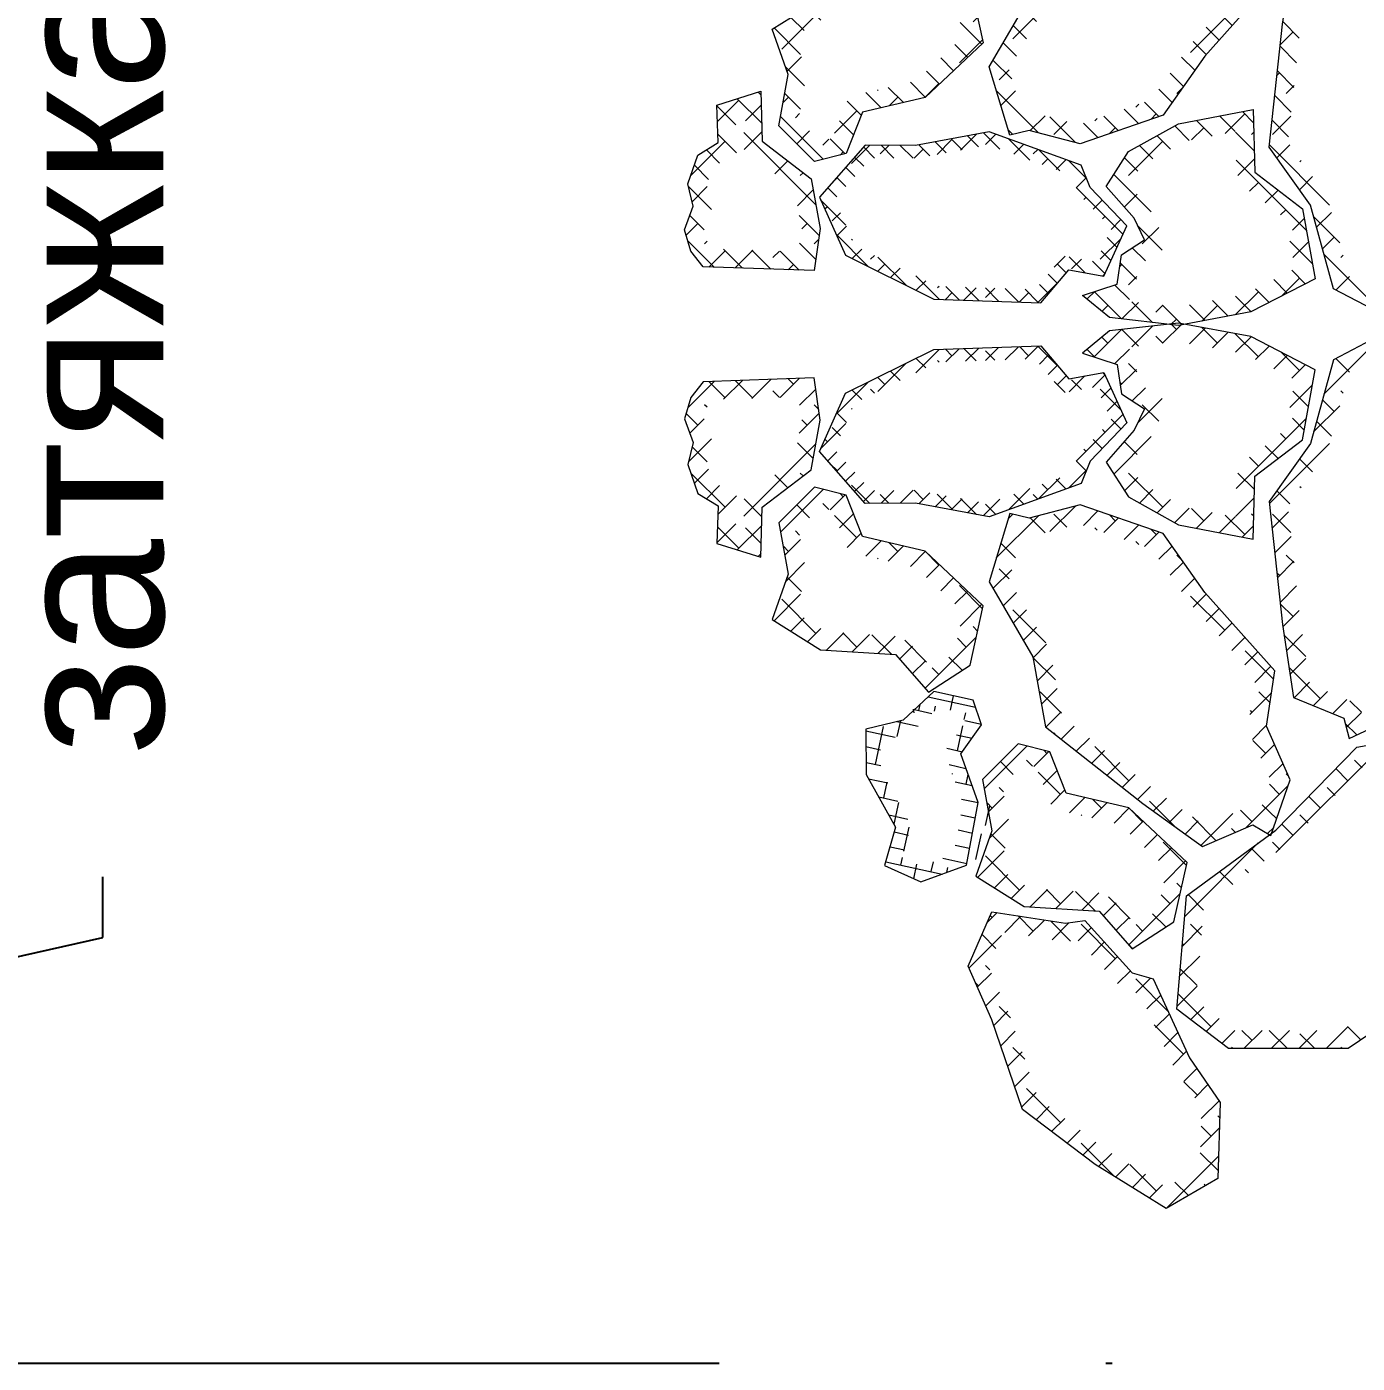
# Model space of a CAD drawing. Header units: inches. Extents: x 523 to 1492, y 69 to 539.
# Drawn here: x 1274.44 to 1296.28, y 350.99 to 372.93 of the extents above; entities that cross this region are included whole.
import ezdxf
from ezdxf import colors
from ezdxf.entities.mleader import LeaderData, LeaderLine
from ezdxf.math import Vec2, Vec3

# ---------------------------------------------------------------- set-up
doc = ezdxf.new("R2010")
doc.units = ezdxf.units.IN
doc.header["$MEASUREMENT"] = 0
doc.linetypes.add('DASHDOT', pattern=[25.4, 12.7, -6.35, 0, -6.35])
doc.styles.get("Standard").update_dxf_attribs({"font": 'arial.ttf'})

# ---------------------------------------------------------------- blocks, each defined once
blk = doc.blocks.new('Полное обрушение')
at = {"color": 7, "linetype": 'ByBlock', "lineweight": 15}
for p, q in [((1978.228, -1385.432), (1978.677, -1384.983)), ((1978.953, -1385.253), (1978.682, -1384.982)), ((1978.844, -1385.265), (1979.185, -1384.924)), ((1979.351, -1385.207), (1979.672, -1384.886)), ((1979.578, -1384.98), (1979.487, -1384.89)), ((1979.793, -1385.214), (1980.05, -1384.957)), ((1980.251, -1385.205), (1979.993, -1384.946)), ((1980.172, -1385.284), (1980.429, -1385.027)), ((1980.925, -1385.429), (1980.545, -1385.049)), ((1982.001, -1386.044), (1983.018, -1385.027)), ((1976.117, -1385.502), (1976.335, -1385.285)), ((1976.443, -1385.491), (1976.66, -1385.274)), ((1976.768, -1385.48), (1976.986, -1385.263)), ((1977.151, -1385.412), (1977.001, -1385.262)), ((1977.093, -1385.469), (1977.311, -1385.252)), ((1977.622, -1385.569), (1977.305, -1385.252)), ((1978.455, -1385.205), (1978.356, -1385.105)), ((1979.356, -1385.207), (1979.241, -1385.092)), ((1980.55, -1385.355), (1980.806, -1385.099)), ((1980.879, -1385.475), (1981.101, -1385.253)), ((1975.3, -1385.692), (1975.684, -1385.307)), ((1975.463, -1385.611), (1975.307, -1385.454)), ((1975.684, -1385.517), (1975.658, -1385.491)), ((1975.893, -1385.412), (1975.785, -1385.304)), ((1975.792, -1385.513), (1976.009, -1385.296)), ((1976.292, -1385.496), (1976.089, -1385.293)), ((1976.596, -1385.486), (1976.443, -1385.333)), ((1977.329, -1385.548), (1977.478, -1385.399)), ((1978.237, -1385.435), (1978.119, -1385.317)), ((1978.569, -1385.54), (1978.807, -1385.301)), ((1981.175, -1385.628), (1981.397, -1385.406)), ((1981.599, -1385.654), (1981.301, -1385.356)), ((1982.417, -1385.679), (1982.195, -1385.457)), ((1974.678, -1385.999), (1975.141, -1385.536)), ((1975.043, -1385.819), (1974.886, -1385.662)), ((1977.474, -1385.718), (1977.623, -1385.569)), ((1978.2, -1385.934), (1978.405, -1385.729)), ((1978.399, -1385.718), (1978.371, -1385.69)), ((1978.656, -1385.902), (1978.922, -1385.636)), ((1978.928, -1385.677), (1978.792, -1385.541)), ((1981.471, -1385.782), (1981.693, -1385.559)), ((1971.558, -1386.265), (1971.991, -1385.832)), ((1972.169, -1386.103), (1971.902, -1385.835)), ((1972.145, -1386.127), (1972.456, -1385.816)), ((1972.626, -1386.11), (1972.336, -1385.82)), ((1972.61, -1386.111), (1972.921, -1385.8)), ((1973.075, -1386.095), (1973.386, -1385.784)), ((1973.292, -1385.878), (1973.204, -1385.79)), ((1973.991, -1386.372), (1974.52, -1385.843)), ((1974.793, -1385.884), (1974.675, -1385.766)), ((1977.752, -1386.014), (1977.571, -1385.833)), ((1977.618, -1385.888), (1977.767, -1385.739)), ((1977.818, -1386.002), (1978.077, -1385.743)), ((1978.019, -1385.966), (1977.858, -1385.805)), ((1978.345, -1386.103), (1978.504, -1385.945)), ((1978.68, -1385.878), (1978.648, -1385.846)), ((1978.854, -1386.153), (1979.07, -1385.937)), ((1981.441, -1386.26), (1981.813, -1385.888)), ((1973.06, -1386.096), (1972.955, -1385.99)), ((1973.393, -1386.225), (1973.659, -1385.96)), ((1974.412, -1386.13), (1974.255, -1385.974)), ((1974.622, -1386.026), (1974.558, -1385.962)), ((1978.666, -1386.299), (1978.329, -1385.962)), ((1978.444, -1386.319), (1978.602, -1386.16)), ((1978.939, -1386.517), (1979.342, -1386.114)), ((1981.747, -1386.251), (1981.489, -1385.993)), ((1982.167, -1386.327), (1981.976, -1386.136)), ((1982.317, -1386.028), (1982.279, -1385.99)), ((1971.72, -1386.552), (1971.529, -1386.36)), ((1971.874, -1386.257), (1971.832, -1386.215)), ((1973.387, -1386.68), (1973.715, -1386.353)), ((1973.706, -1386.292), (1973.629, -1386.215)), ((1974.16, -1386.508), (1974.001, -1386.349)), ((1974.257, -1386.291), (1974.243, -1386.276)), ((1977.935, -1387.142), (1978.701, -1386.376)), ((1979.287, -1386.486), (1979.017, -1386.215)), ((1981.831, -1386.663), (1982.26, -1386.234)), ((1971.589, -1386.683), (1971.823, -1386.448)), ((1973.516, -1386.552), (1973.427, -1386.462)), ((1973.736, -1386.941), (1974.153, -1386.524)), ((1974.063, -1386.725), (1973.929, -1386.591)), ((1978.666, -1386.613), (1978.505, -1386.453)), ((1980.561, -1387.589), (1981.713, -1386.437)), ((1981.678, -1386.631), (1981.486, -1386.439)), ((1982.123, -1386.732), (1981.879, -1386.488)), ((1971.566, -1387.155), (1971.943, -1386.778)), ((1973.85, -1386.826), (1973.807, -1386.783)), ((1978.359, -1386.934), (1978.21, -1386.786)), ((1978.408, -1386.669), (1978.364, -1386.625)), ((1978.551, -1387.354), (1979.165, -1386.74)), ((1978.935, -1387.031), (1978.722, -1386.818)), ((1981.374, -1386.776), (1981.288, -1386.69)), ((1971.875, -1387.155), (1971.627, -1386.907)), ((1972.474, -1388.043), (1973.66, -1386.857)), ((1973.616, -1387.1), (1973.358, -1386.842)), ((1973.853, -1387.138), (1974.002, -1386.989)), ((1978.094, -1386.984), (1978.056, -1386.946)), ((1981.248, -1387.099), (1981.037, -1386.888)), ((1981.104, -1387.839), (1982.09, -1386.853)), ((1974.008, -1387.298), (1973.898, -1387.189)), ((1974.001, -1387.305), (1974.149, -1387.156)), ((1978.098, -1387.302), (1977.936, -1387.14)), ((1980.925, -1387.225), (1980.779, -1387.079)), ((1981.813, -1387.32), (1981.598, -1387.105)), ((1972.169, -1387.899), (1971.608, -1387.337)), ((1971.664, -1387.506), (1971.899, -1387.271)), ((1973.197, -1387.579), (1972.983, -1387.365)), ((1973.451, -1387.384), (1973.404, -1387.337)), ((1974.148, -1387.472), (1974.297, -1387.323)), ((1977.314, -1387.763), (1977.663, -1387.414)), ((1977.767, -1387.6), (1977.603, -1387.436)), ((1977.806, -1387.586), (1978.103, -1387.288)), ((1978.726, -1387.628), (1978.943, -1387.411)), ((1979.353, -1387.899), (1978.792, -1387.337)), ((1980.86, -1387.609), (1980.588, -1387.337)), ((1971.861, -1387.758), (1972.079, -1387.54)), ((1973.079, -1388.306), (1973.781, -1387.605)), ((1973.892, -1387.942), (1974.14, -1387.694)), ((1974.108, -1387.726), (1974.056, -1387.674)), ((1974.545, -1387.835), (1974.243, -1387.534)), ((1974.295, -1387.639), (1974.444, -1387.49)), ((1974.443, -1387.806), (1974.624, -1387.625)), ((1974.857, -1387.833), (1974.715, -1387.691)), ((1974.729, -1387.834), (1974.94, -1387.623)), ((1975.045, -1387.832), (1975.256, -1387.621)), ((1975.422, -1387.769), (1975.274, -1387.621)), ((1975.351, -1387.841), (1975.531, -1387.66)), ((1975.893, -1387.927), (1975.649, -1387.682)), ((1976.822, -1387.94), (1977.172, -1387.591)), ((1977.074, -1387.85), (1976.91, -1387.686)), ((1977.305, -1387.766), (1977.229, -1387.691)), ((1977.465, -1387.612), (1977.372, -1387.519)), ((1978.972, -1387.831), (1979.193, -1387.61)), ((1981.439, -1387.844), (1981.224, -1387.629)), ((1981.626, -1387.582), (1981.606, -1387.562)), ((1972.05, -1388.018), (1972.357, -1387.711)), ((1972.774, -1388.054), (1972.481, -1387.762)), ((1973.557, -1388.072), (1973.344, -1387.86)), ((1973.87, -1387.936), (1973.772, -1387.838)), ((1975.616, -1387.89), (1975.796, -1387.709)), ((1975.881, -1387.939), (1976.061, -1387.759)), ((1976.297, -1388.016), (1976.035, -1387.754)), ((1976.146, -1387.988), (1976.327, -1387.808)), ((1976.412, -1388.037), (1976.68, -1387.768)), ((1976.612, -1388.016), (1976.443, -1387.848)), ((1976.679, -1387.769), (1976.679, -1387.769)), ((1977.501, -1388.299), (1977.92, -1387.88)), ((1977.901, -1387.899), (1977.89, -1387.887)), ((1979.261, -1387.991), (1979.482, -1387.77)), ((1979.55, -1388.151), (1979.787, -1387.914)), ((1980.027, -1388.123), (1979.825, -1387.921)), ((1980.549, -1388.05), (1980.857, -1387.742)), ((1974.333, -1388.399), (1973.965, -1388.032)), ((1974.047, -1388.237), (1974.278, -1388.006)), ((1976.62, -1388.731), (1977.312, -1388.039)), ((1976.814, -1388.088), (1976.891, -1388.011)), ((1977.424, -1388.319), (1977.178, -1388.074)), ((1977.78, -1388.226), (1977.565, -1388.011)), ((1978.053, -1388.196), (1978.289, -1387.96)), ((1978.387, -1388.311), (1978.622, -1388.076)), ((1978.575, -1388.123), (1978.477, -1388.025)), ((1979.908, -1388.243), (1980.164, -1387.986)), ((1980.284, -1388.315), (1980.541, -1388.058)), ((1980.7, -1388.348), (1980.38, -1388.028)), ((1980.849, -1388.047), (1980.813, -1388.011)), ((1981.148, -1388.244), (1981.42, -1387.972)), ((1981.457, -1388.311), (1981.157, -1388.011)), ((1972.036, -1388.481), (1972.345, -1388.171)), ((1972.394, -1388.572), (1972.044, -1388.222)), ((1972.369, -1388.597), (1972.77, -1388.196)), ((1972.763, -1388.492), (1972.506, -1388.235)), ((1973.393, -1388.358), (1973.323, -1388.287)), ((1974.174, -1388.558), (1974.405, -1388.327)), ((1978.276, -1388.273), (1978.238, -1388.235)), ((1978.72, -1388.427), (1978.956, -1388.191)), ((1979.054, -1388.542), (1979.29, -1388.306)), ((1979.248, -1388.348), (1979.163, -1388.262)), ((1980.661, -1388.387), (1980.845, -1388.203)), ((1973.21, -1388.624), (1973.12, -1388.534)), ((1973.148, -1388.686), (1973.406, -1388.428)), ((1974.481, -1388.7), (1974.731, -1388.45)), ((1974.846, -1388.785), (1975.096, -1388.535)), ((1975.007, -1388.624), (1974.864, -1388.481)), ((1976.935, -1388.728), (1976.694, -1388.487)), ((1978.962, -1388.51), (1978.912, -1388.46)), ((1979.292, -1388.753), (1979.508, -1388.537)), ((1981.192, -1388.649), (1981.464, -1388.377)), ((1972.71, -1388.705), (1972.759, -1388.656)), ((1974.68, -1388.747), (1974.67, -1388.736)), ((1975.21, -1388.869), (1975.458, -1388.621)), ((1975.68, -1388.848), (1975.448, -1388.616)), ((1979.478, -1389.016), (1979.693, -1388.801)), ((1979.672, -1388.771), (1979.585, -1388.684)), ((1981.236, -1389.055), (1981.508, -1388.782)), ((1981.511, -1388.814), (1981.381, -1388.684)), ((1973.16, -1389.123), (1973.475, -1388.808)), ((1975.477, -1389.051), (1975.69, -1388.839)), ((1976.566, -1389.234), (1976.875, -1388.925)), ((1976.83, -1389.073), (1976.667, -1388.909)), ((1981.269, -1389.021), (1981.227, -1388.98)), ((1973.422, -1389.284), (1973.186, -1389.049)), ((1975.709, -1389.269), (1975.921, -1389.057)), ((1976.397, -1389.565), (1976.017, -1389.185)), ((1979.663, -1389.28), (1979.878, -1389.065)), ((1981.279, -1389.46), (1981.552, -1389.188)), ((1972.972, -1389.761), (1973.407, -1389.325)), ((1973.659, -1389.971), (1973.098, -1389.41)), ((1975.94, -1389.487), (1976.152, -1389.274)), ((1976.732, -1389.517), (1976.951, -1389.298)), ((1980.371, -1389.919), (1979.81, -1389.358)), ((1979.854, -1389.538), (1980.067, -1389.325)), ((1976.027, -1389.849), (1976.383, -1389.492)), ((1977.435, -1390.126), (1976.891, -1389.582)), ((1976.897, -1389.801), (1977.117, -1389.582)), ((1980.066, -1389.775), (1980.279, -1389.562)), ((1981.494, -1389.695), (1981.282, -1389.483)), ((1981.324, -1389.864), (1981.595, -1389.593)), ((1973.247, -1389.934), (1973.465, -1389.717)), ((1973.523, -1390.108), (1973.74, -1389.89)), ((1976.315, -1389.933), (1976.241, -1389.859)), ((1977.063, -1390.084), (1977.282, -1389.865)), ((1980.278, -1390.012), (1980.491, -1389.799)), ((1973.833, -1390.247), (1974.116, -1389.963)), ((1974.333, -1390.195), (1974.1, -1389.962)), ((1974.256, -1390.273), (1974.539, -1389.989)), ((1974.899, -1390.312), (1974.578, -1389.992)), ((1974.679, -1390.298), (1974.962, -1390.015)), ((1975.477, -1390.441), (1975.119, -1390.083)), ((1975.454, -1390.87), (1976.293, -1390.031)), ((1976.129, -1390.195), (1975.982, -1390.048)), ((1980.49, -1390.249), (1980.703, -1390.036)), ((1981.701, -1390.351), (1981.344, -1389.994)), ((1981.383, -1390.254), (1981.647, -1389.99)), ((1975.034, -1390.392), (1975.247, -1390.179)), ((1977.224, -1390.372), (1977.448, -1390.148)), ((1980.702, -1390.486), (1980.915, -1390.273)), ((1981.174, -1390.723), (1980.708, -1390.256)), ((1975.244, -1390.631), (1975.457, -1390.419)), ((1975.68, -1390.644), (1975.571, -1390.535)), ((1976.06, -1390.575), (1975.843, -1390.358)), ((1977.594, -1390.734), (1977.223, -1390.363)), ((1977.292, -1390.753), (1977.551, -1390.494)), ((1980.863, -1390.774), (1981.127, -1390.51)), ((1981.943, -1391.042), (1981.423, -1390.522)), ((1981.442, -1390.645), (1981.705, -1390.381)), ((1981.509, -1391.026), (1981.764, -1390.771)), ((1975.869, -1391.232), (1975.92, -1390.997)), ((1977.692, -1391.281), (1977.34, -1390.929)), ((1977.361, -1391.134), (1977.619, -1390.875)), ((1980.782, -1391.304), (1981.14, -1390.946)), ((1981.115, -1391.112), (1980.932, -1390.929)), ((1981.828, -1391.156), (1982.058, -1390.926)), ((1975.272, -1391.275), (1975.261, -1391.216)), ((1975.348, -1391.237), (1975.37, -1391.138)), ((1975.505, -1391.011), (1976.281, -1391.18)), ((1975.606, -1391.245), (1975.623, -1391.167)), ((1982.147, -1391.287), (1982.377, -1391.056)), ((1982.614, -1391.264), (1982.427, -1391.077)), ((1974.99, -1391.419), (1975.339, -1391.495)), ((1974.995, -1391.665), (1975.052, -1391.405)), ((1975.279, -1391.222), (1975.565, -1391.284)), ((1976.096, -1391.384), (1976.12, -1391.275)), ((1976.102, -1391.401), (1976.376, -1391.461)), ((1977.433, -1391.51), (1977.687, -1391.256)), ((1980.82, -1391.266), (1980.792, -1391.238)), ((1982.367, -1391.515), (1982.615, -1391.268)), ((1974.48, -1391.568), (1974.961, -1391.673)), ((1974.636, -1392.122), (1974.771, -1391.501)), ((1975.97, -1391.633), (1976.226, -1391.688)), ((1975.985, -1391.896), (1976.073, -1391.489)), ((1977.616, -1391.655), (1977.565, -1391.603)), ((1977.684, -1391.708), (1977.898, -1391.494)), ((1980.825, -1391.71), (1981.059, -1391.476)), ((1982.539, -1391.638), (1982.351, -1391.45)), ((1974.482, -1391.828), (1974.722, -1391.881)), ((1975.809, -1391.857), (1976.065, -1391.913)), ((1976.423, -1392.52), (1977.125, -1391.819)), ((1977.935, -1391.906), (1978.149, -1391.692)), ((1978.799, -1392.389), (1978.238, -1391.827)), ((1981.045, -1391.94), (1980.833, -1391.728)), ((1980.963, -1392.021), (1981.19, -1391.794)), ((1981.213, -1393.567), (1983.032, -1391.748)), ((1974.484, -1392.089), (1974.725, -1392.141)), ((1976.9, -1392.286), (1976.688, -1392.074)), ((1977.214, -1392.15), (1977.116, -1392.052)), ((1977.236, -1392.156), (1977.484, -1391.908)), ((1977.452, -1391.94), (1977.4, -1391.887)), ((1978.187, -1392.103), (1978.4, -1391.89)), ((1978.438, -1392.301), (1978.652, -1392.087)), ((1982.627, -1392.175), (1982.504, -1392.052)), ((1975.846, -1392.125), (1976.122, -1392.186)), ((1975.901, -1392.279), (1975.904, -1392.268)), ((1976.125, -1392.446), (1976.159, -1392.288)), ((1977.677, -1392.613), (1977.309, -1392.246)), ((1977.391, -1392.45), (1977.622, -1392.219)), ((1978.69, -1392.499), (1978.903, -1392.285)), ((1981.101, -1392.333), (1981.328, -1392.105)), ((1981.422, -1392.317), (1981.381, -1392.276)), ((1982.392, -1392.389), (1982.193, -1392.19)), ((1974.525, -1392.358), (1974.838, -1392.426)), ((1974.776, -1392.672), (1974.832, -1392.415)), ((1975.947, -1392.407), (1976.223, -1392.468)), ((1976.737, -1392.572), (1976.667, -1392.501)), ((1978.941, -1392.696), (1979.155, -1392.483)), ((1980.72, -1393.162), (1981.414, -1392.468)), ((1981.269, -1392.613), (1981.104, -1392.448)), ((1982.183, -1392.629), (1982.055, -1392.501)), ((1974.691, -1392.654), (1975.004, -1392.722)), ((1974.942, -1393.103), (1975.019, -1392.749)), ((1976.048, -1392.689), (1976.322, -1392.749)), ((1976.554, -1392.838), (1976.464, -1392.748)), ((1976.492, -1392.9), (1976.75, -1392.642)), ((1977.518, -1392.772), (1977.749, -1392.541)), ((1977.825, -1392.914), (1978.075, -1392.664)), ((1978.189, -1392.999), (1978.44, -1392.749)), ((1978.35, -1392.838), (1978.208, -1392.695)), ((1979.557, -1393.146), (1979.136, -1392.725)), ((1979.199, -1392.888), (1979.413, -1392.673)), ((1981.943, -1392.838), (1981.749, -1392.644)), ((1974.856, -1392.95), (1975.169, -1393.018)), ((1976.041, -1392.948), (1976.276, -1392.999)), ((1976.444, -1393.123), (1976.513, -1392.802)), ((1978.024, -1392.96), (1978.014, -1392.95)), ((1978.554, -1393.083), (1978.802, -1392.835)), ((1979.024, -1393.062), (1978.792, -1392.83)), ((1979.459, -1393.076), (1979.674, -1392.861)), ((1979.981, -1393.452), (1980.505, -1392.929)), ((1980.82, -1393.062), (1980.631, -1392.874)), ((1981.224, -1393.017), (1980.988, -1392.782)), ((1981.74, -1393.084), (1981.606, -1392.95)), ((1975.105, -1393.548), (1975.191, -1393.153)), ((1976.504, -1393.337), (1976.819, -1393.022)), ((1978.821, -1393.265), (1979.033, -1393.053)), ((1979.72, -1393.264), (1979.935, -1393.049)), ((1980.233, -1393.373), (1979.841, -1392.981)), ((1980.546, -1393.238), (1980.483, -1393.174)), ((1981.074, -1393.257), (1981.177, -1393.155)), ((1981.494, -1393.287), (1981.305, -1393.099)), ((1974.947, -1393.229), (1975.182, -1393.281)), ((1975.994, -1393.197), (1976.229, -1393.249)), ((1976.286, -1393.68), (1976.377, -1393.26)), ((1976.766, -1393.498), (1976.53, -1393.262)), ((1979.052, -1393.483), (1979.265, -1393.271)), ((1979.741, -1393.779), (1979.361, -1393.399)), ((1979.715, -1394.616), (1980.922, -1393.409)), ((1981.277, -1393.52), (1981.157, -1393.399)), ((1974.877, -1393.474), (1975.112, -1393.525)), ((1975.948, -1393.447), (1976.182, -1393.498)), ((1976.315, -1393.975), (1976.751, -1393.539)), ((1977.003, -1394.185), (1976.442, -1393.623)), ((1979.284, -1393.701), (1979.496, -1393.488)), ((1981.019, -1393.71), (1980.805, -1393.496)), ((1974.806, -1393.719), (1975.734, -1393.921)), ((1975.056, -1393.773), (1975.082, -1393.652)), ((1975.267, -1393.999), (1975.319, -1393.759)), ((1975.552, -1393.881), (1975.588, -1393.719)), ((1975.741, -1393.662), (1976.136, -1393.748)), ((1975.81, -1393.893), (1975.828, -1393.811)), ((1979.37, -1394.063), (1979.727, -1393.706)), ((1980.761, -1393.901), (1980.708, -1393.848)), ((1976.591, -1394.148), (1976.809, -1393.931)), ((1980.502, -1394.092), (1980.288, -1393.877)), ((1976.867, -1394.322), (1977.084, -1394.104)), ((1977.177, -1394.46), (1977.46, -1394.177)), ((1977.677, -1394.409), (1977.444, -1394.176)), ((1977.6, -1394.486), (1977.883, -1394.203)), ((1978.242, -1394.526), (1977.922, -1394.206)), ((1978.023, -1394.512), (1978.306, -1394.229)), ((1978.798, -1395.084), (1979.637, -1394.245)), ((1979.473, -1394.409), (1979.326, -1394.262)), ((1979.659, -1394.146), (1979.585, -1394.073)), ((1980.025, -1394.512), (1979.771, -1394.258)), ((1978.378, -1394.606), (1978.591, -1394.393)), ((1978.821, -1394.655), (1978.463, -1394.297)), ((1976.473, -1394.715), (1976.634, -1394.555)), ((1976.554, -1394.634), (1976.522, -1394.602)), ((1976.759, -1394.878), (1977.022, -1394.615)), ((1977.228, -1394.858), (1976.978, -1394.608)), ((1977.148, -1394.938), (1977.411, -1394.676)), ((1977.84, -1395.021), (1977.51, -1394.691)), ((1977.536, -1394.999), (1977.813, -1394.722)), ((1978.588, -1394.845), (1978.801, -1394.632)), ((1979.404, -1394.789), (1979.187, -1394.572)), ((1976.175, -1395.462), (1976.707, -1394.93)), ((1976.615, -1395.143), (1976.387, -1394.915)), ((1977.967, -1395.017), (1978.18, -1394.805)), ((1978.575, -1395.307), (1978.014, -1394.746)), ((1979.024, -1394.858), (1978.915, -1394.749)), ((1979.672, -1395.108), (1980.002, -1394.778)), ((1979.989, -1394.926), (1979.81, -1394.746)), ((1978.182, -1395.251), (1978.394, -1395.039)), ((1978.859, -1395.143), (1978.78, -1395.063)), ((1979.697, -1395.083), (1979.676, -1395.062)), ((1978.396, -1395.486), (1978.609, -1395.273)), ((1979.63, -1395.599), (1979.96, -1395.27)), ((1976.312, -1395.775), (1976.54, -1395.547)), ((1976.516, -1395.494), (1976.442, -1395.42)), ((1978.611, -1395.72), (1978.823, -1395.508)), ((1979.918, -1395.752), (1979.641, -1395.475)), ((1976.33, -1395.756), (1976.283, -1395.71)), ((1978.91, -1395.87), (1979.151, -1395.629)), ((1979.444, -1396.176), (1978.912, -1395.644)), ((1979.588, -1396.091), (1979.917, -1395.761)), ((1976.448, -1396.087), (1976.676, -1395.859)), ((1979.094, -1396.135), (1979.321, -1395.909)), ((1980.146, -1396.43), (1979.605, -1395.888)), ((1976.579, -1396.405), (1976.812, -1396.172)), ((1976.853, -1396.279), (1976.667, -1396.093)), ((1979.236, -1396.442), (1979.462, -1396.216)), ((1979.812, -1396.315), (1980.027, -1396.101)), ((1979.697, -1396.879), (1979.215, -1396.396)), ((1980.068, -1396.508), (1980.282, -1396.294)), ((1982.035, -1396.787), (1982.397, -1396.425)), ((1982.607, -1396.645), (1982.391, -1396.429)), ((1976.694, -1396.74), (1976.93, -1396.503)), ((1979.378, -1396.75), (1979.604, -1396.524)), ((1980.323, -1396.702), (1980.538, -1396.487)), ((1980.82, -1396.654), (1980.653, -1396.487)), ((1980.687, -1396.787), (1980.987, -1396.487)), ((1981.402, -1396.787), (1981.102, -1396.487)), ((1981.136, -1396.787), (1981.437, -1396.487)), ((1981.586, -1396.787), (1981.886, -1396.487)), ((1981.851, -1396.787), (1981.606, -1396.542)), ((1976.809, -1397.074), (1977.045, -1396.838)), ((1977.088, -1396.963), (1976.891, -1396.767)), ((1979.519, -1397.057), (1979.745, -1396.831)), ((1980.504, -1396.787), (1980.483, -1396.767)), ((1982.299, -1396.787), (1982.279, -1396.767)), ((1979.698, -1397.328), (1979.914, -1397.112)), ((1976.923, -1397.408), (1977.159, -1397.172)), ((1979.922, -1397.552), (1979.699, -1397.33)), ((1977.038, -1397.742), (1977.274, -1397.506)), ((1977.677, -1398.001), (1977.116, -1397.44)), ((1979.88, -1397.594), (1980.096, -1397.378)), ((1977.275, -1397.954), (1977.489, -1397.74)), ((1979.987, -1397.936), (1980.278, -1397.645)), ((1977.53, -1398.148), (1977.744, -1397.934)), ((1980.288, -1397.918), (1980.259, -1397.889)), ((1977.785, -1398.342), (1978, -1398.128)), ((1979.973, -1398.4), (1980.283, -1398.09)), ((1980.146, -1398.226), (1979.983, -1398.063)), ((1978.563, -1398.887), (1978.014, -1398.338)), ((1978.041, -1398.536), (1978.255, -1398.322)), ((1978.3, -1398.725), (1978.518, -1398.507)), ((1979.41, -1399.411), (1980.268, -1398.553)), ((1980.261, -1398.789), (1979.97, -1398.498)), ((1978.578, -1398.897), (1978.796, -1398.679)), ((1979.248, -1399.124), (1978.815, -1398.691)), ((1978.855, -1399.068), (1979.073, -1398.85)), ((1979.133, -1399.24), (1979.351, -1399.022)), ((1979.774, -1399.2), (1979.554, -1398.981)), ((1980.058, -1399.036), (1980.034, -1399.012))]:
    blk.add_line(p, q, dxfattribs=at)
for points in [[(1979.613, -1384.875), (1978.478, -1385.005), (1978.034, -1385.37), (1978.608, -1385.553), (1978.674, -1386.035), (1979.052, -1386.283), (1978.882, -1386.635), (1978.426, -1387.156), (1978.791, -1387.73), (1979.613, -1388.186), (1980.84, -1388.421), (1980.866, -1387.391), (1981.649, -1386.791), (1981.858, -1385.644), (1980.801, -1385.097), (1979.613, -1384.875)], [(1983.199, -1384.933), (1982.157, -1385.476), (1981.78, -1386.851), (1981.1, -1387.803), (1981.319, -1389.824), (1981.498, -1391.022), (1982.329, -1391.361), (1982.412, -1391.698), (1983.289, -1391.284), (1983.647, -1390.389), (1984.391, -1389.855), (1984.507, -1388.13), (1984.724, -1386.968), (1984.106, -1385.662), (1983.367, -1385.217), (1983.199, -1384.933)], [(1973.717, -1386.983), (1974.145, -1386.028), (1975.598, -1385.31), (1977.352, -1385.25), (1977.811, -1385.79), (1978.385, -1385.687), (1978.764, -1386.512), (1978.161, -1387.141), (1978.016, -1387.51), (1976.506, -1388.054), (1975.297, -1387.831), (1974.469, -1387.836), (1973.717, -1386.983)], [(1973.636, -1387.569), (1973.051, -1388.153), (1973.204, -1388.996), (1972.943, -1389.743), (1973.733, -1390.24), (1974.968, -1390.316), (1975.509, -1390.933), (1976.191, -1390.489), (1976.408, -1389.516), (1975.455, -1388.618), (1974.426, -1388.38), (1974.156, -1387.698), (1973.636, -1387.569)], [(1976.841, -1387.999), (1976.502, -1389.124), (1977.221, -1390.355), (1977.427, -1391.506), (1979.025, -1392.763), (1980.007, -1393.471), (1980.83, -1393.114), (1981.13, -1393.29), (1981.447, -1392.374), (1981.057, -1391.493), (1981.195, -1390.587), (1980.042, -1389.298), (1979.362, -1388.331), (1977.997, -1387.86), (1977.162, -1388.078), (1976.841, -1387.999)], [(1976.242, -1391.067), (1975.596, -1390.926), (1975.095, -1391.394), (1974.479, -1391.541), (1974.486, -1392.288), (1974.969, -1393.152), (1974.788, -1393.783), (1975.382, -1394.05), (1976.131, -1393.775), (1976.323, -1392.745), (1976.038, -1391.95), (1976.38, -1391.473), (1976.242, -1391.067)], [(1979.583, -1396.141), (1979.744, -1394.278), (1981.209, -1393.198), (1982.539, -1391.836), (1985.504, -1391.309), (1986.805, -1392.556), (1985.872, -1394.729), (1983.359, -1396.135), (1982.397, -1396.787), (1980.435, -1396.787), (1979.583, -1396.141)], [(1976.98, -1391.782), (1976.395, -1392.367), (1976.548, -1393.21), (1976.287, -1393.957), (1977.077, -1394.454), (1978.312, -1394.53), (1978.853, -1395.147), (1979.535, -1394.703), (1979.752, -1393.73), (1978.799, -1392.832), (1977.77, -1392.594), (1977.5, -1391.912), (1976.98, -1391.782)], [(1976.548, -1394.541), (1977.759, -1394.73), (1978.072, -1394.686), (1978.854, -1395.541), (1979.198, -1395.643), (1979.793, -1396.936), (1980.296, -1397.671), (1980.257, -1398.921), (1979.41, -1399.411), (1978.243, -1398.69), (1977.053, -1397.785), (1976.548, -1396.317), (1976.162, -1395.433), (1976.548, -1394.541)]]:
    blk.add_lwpolyline(points, dxfattribs=at)
blk.add_lwpolyline([(1971.811, -1385.838), (1971.609, -1386.098), (1971.609, -1386.098), (1971.503, -1386.445), (1971.645, -1386.836), (1971.555, -1387.199), (1971.723, -1387.674), (1972.054, -1387.877), (1972.036, -1388.492), (1972.757, -1388.72), (1972.778, -1387.9), (1973.583, -1387.283), (1973.731, -1386.468), (1973.632, -1385.776)], close=True, dxfattribs=at)

msp = doc.modelspace()

# ---------------------------------------------------------------- linework, layer by layer
at = {"color": 7, "linetype": 'DASHDOT'}
msp.add_line((1222.105, 350.986), (1370.528, 350.986), dxfattribs=at)

# ---------------------------------------------------------------- block references
at = {"color": 7, "linetype": 'ByBlock', "lineweight": 15, "xscale": -1, "rotation": 180}
msp.add_blockref('Полное обрушение', (-686.267, -1016.851), dxfattribs=at)
at = {"color": 7, "linetype": 'ByBlock', "lineweight": 15}
msp.add_blockref('Полное обрушение', (-686.267, 1752.939), dxfattribs=at)

# ---------------------------------------------------------------- leaders
ml = msp.add_multileader_mtext('Standard', dxfattribs=at)
ml.set_content('затяжка доской', color=7)
ml.set_leader_properties()
ml.build(insert=Vec2(0, 0))
ml.multileader.update_dxf_attribs({"dogleg_length": 1})
ctx = ml.context
ctx.base_point, ctx.char_height, ctx.plane_origin, ctx.plane_x_axis, ctx.plane_y_axis = Vec3(1275.689, 358.974), 2.5, Vec3(1222.442, 440.551), Vec3(0, 1), Vec3(-1, 0)
notes = []
notes.append((ctx, [(1, (1, 1, 0), (1275.689, 357.974), (0, 1), 1, [(0, [(1256.501, 353.723)], 0, [])])]))
ctx.mtext.insert, ctx.mtext.text_direction, ctx.mtext.rotation, ctx.mtext.flow_direction = Vec3(1274.182, 360.974), Vec3(0, 1), 1.570796, 5
for ctx, leaders in notes:
    for number, flags, end, landing, length, lines in leaders:
        leader = LeaderData()
        leader.index, (leader.has_last_leader_line, leader.has_dogleg_vector, leader.attachment_direction) = number, flags
        leader.last_leader_point, leader.dogleg_vector, leader.dogleg_length = Vec3(end), Vec3(landing), length
        for number, points, colour, breaks in lines:
            line = LeaderLine()
            line.index, line.vertices, line.color, line.breaks = number, Vec3.list(points), colors.encode_raw_color(colour), breaks
            leader.lines.append(line)
        ctx.leaders.append(leader)

doc.saveas('drawing.dxf')
